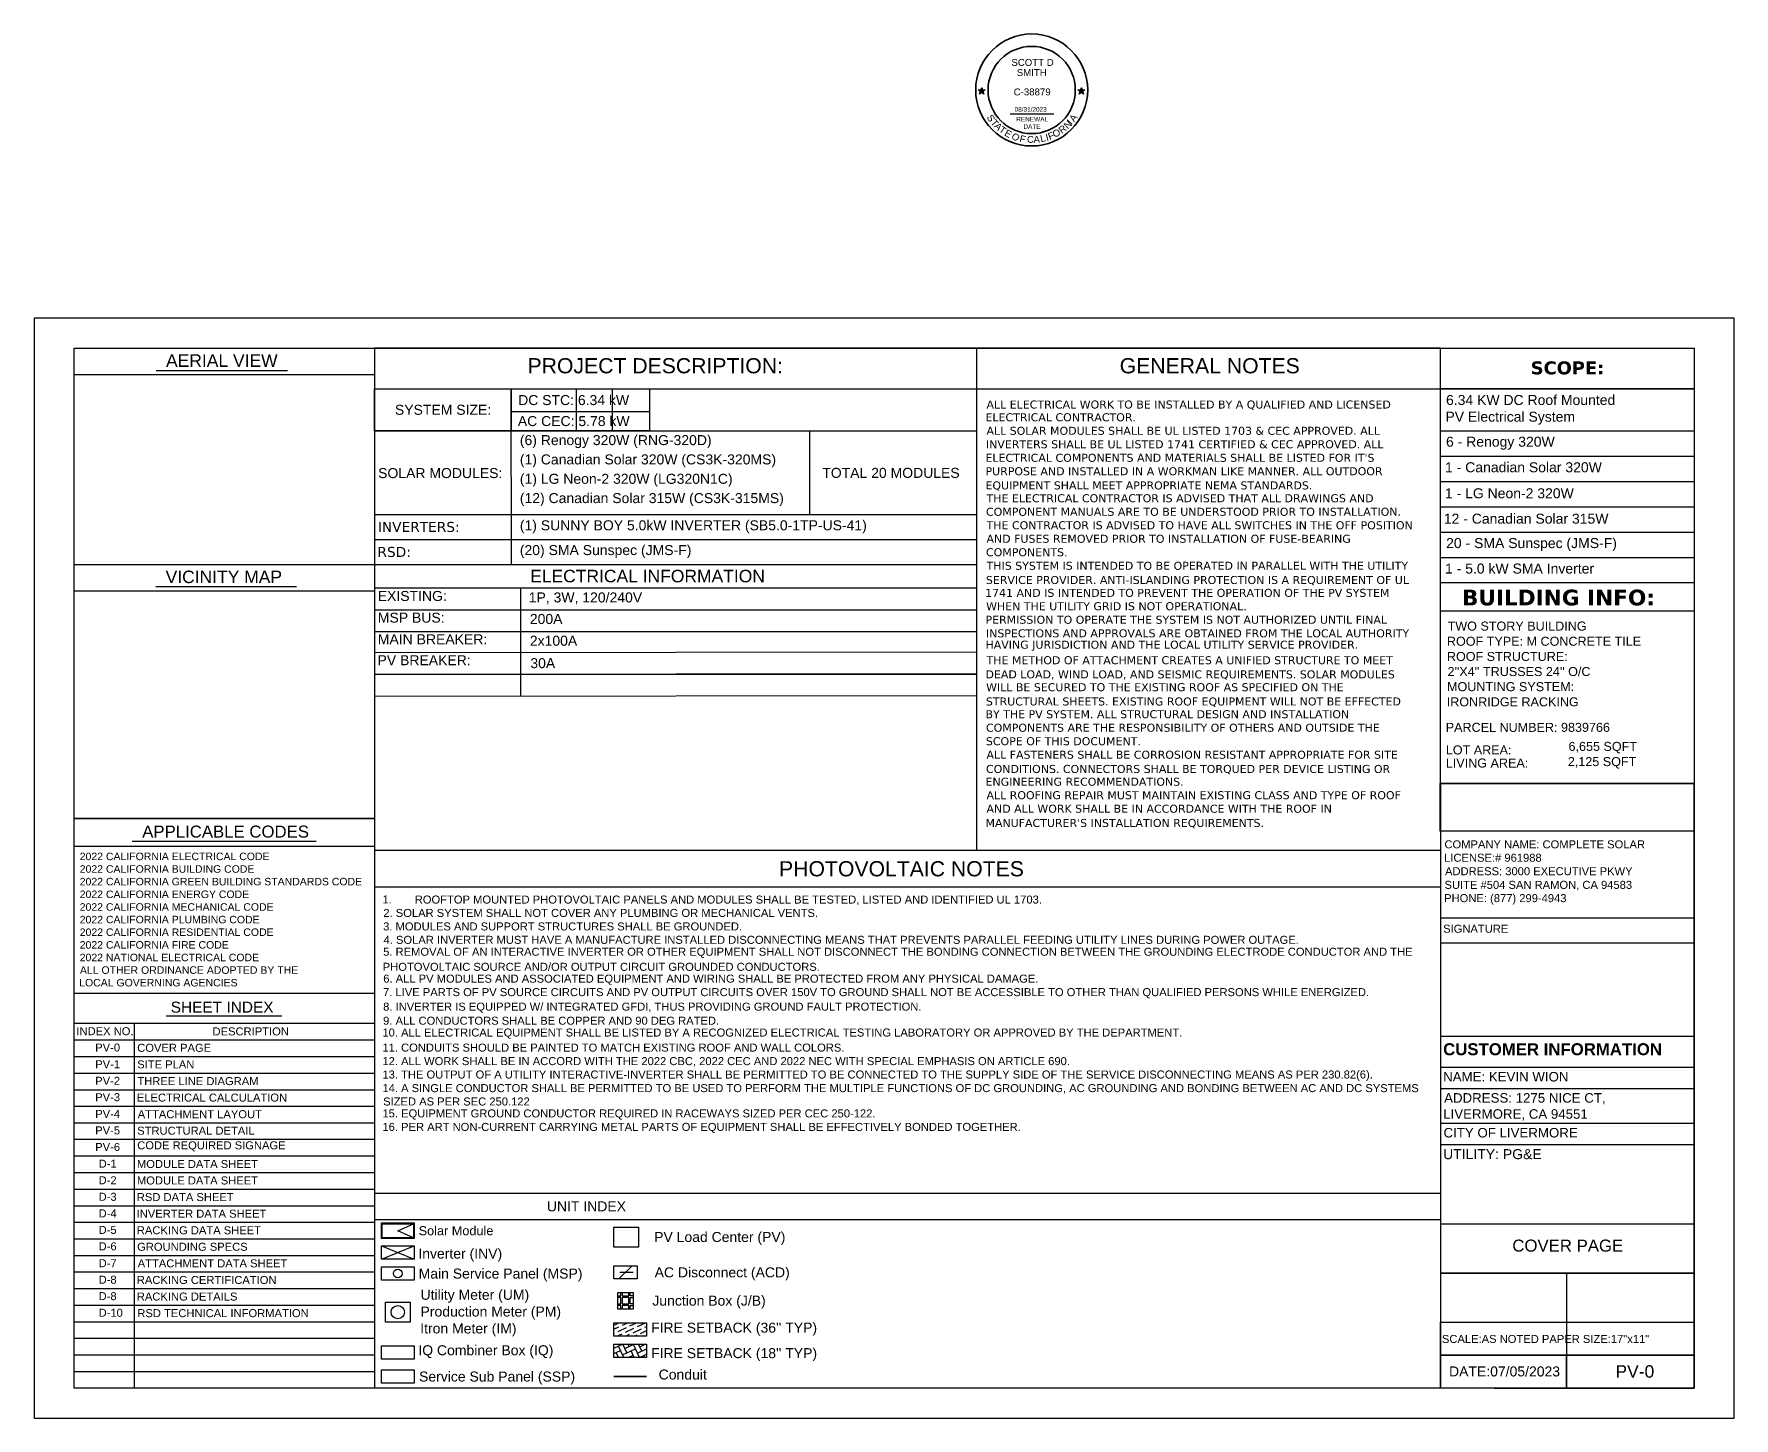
# Model space of a CAD drawing. Header units: inches. Extents: x 347 to 7477, y 1065 to 7514.
# Drawn here: x 379 to 2079, y 6129 to 7514 of the extents above; entities that cross this region are included whole.
import ezdxf

# ---------------------------------------------------------------- set-up
doc = ezdxf.new("R2010")
doc.units = ezdxf.units.IN
doc.header["$MEASUREMENT"] = 0
for name, color, linetype in [('PDF5_Text', 7, 'Continuous'), ('PDF_0', 7, 'Continuous'), ('PDF_PDF_Geometry', 7, 'Continuous'), ('PDF_Text', 7, 'Continuous')]:
    doc.layers.add(name, color=color, linetype=linetype)
doc.styles.add('PDF Arial', font='arial.ttf')
doc.styles.add('PDF Arial Bold', font='arialbd.ttf')
doc.styles.add('PDF Verdana', font='verdana.ttf')
doc.styles.add('PDF Verdana Bold', font='verdanab.ttf')
doc.styles.get("Standard").update_dxf_attribs({"font": 'arial.ttf'})
picture_1 = doc.add_image_def('image5.png', size_in_pixel=(45, 240))
picture_2 = doc.add_image_def('image6.png', size_in_pixel=(697, 1103))
picture_3 = doc.add_image_def('image7.png', size_in_pixel=(836, 1103))

# ---------------------------------------------------------------- blocks, each defined once
blk = doc.blocks.new('star')
h = blk.add_hatch(color=256)
h.dxf.hatch_style = 1
h.paths.add_polyline_path([(116.5, 62.57), (116.86, 62.57), (116.68, 63.12)])
h.paths.add_polyline_path([(116.68, 62.02), (116.97, 62.23), (116.86, 62.57), (116.5, 62.57), (116.39, 62.23)])
h.paths.add_polyline_path([(116.5, 62.57), (115.92, 62.57), (116.39, 62.23)])
h.paths.add_polyline_path([(116.39, 62.23), (116.21, 61.67), (116.68, 62.02)])
h.paths.add_polyline_path([(116.68, 62.02), (117.15, 61.67), (116.97, 62.23)])
h.paths.add_polyline_path([(116.97, 62.23), (117.44, 62.57), (116.86, 62.57)])
for p, q in [((116.21, 61.67), (116.68, 63.12)), ((116.68, 63.12), (117.15, 61.67)), ((115.92, 62.57), (117.44, 62.57)), ((117.15, 61.67), (115.92, 62.57)), ((117.44, 62.57), (116.21, 61.67))]:
    blk.add_line(p, q)
blk = doc.blocks.new('a')
at = {"color": 1, "char_height": 15, "attachment_point": 1}
for s, insert, rotation in [('{\\C256;S}', (169, 149), 301.8504), ('{\\C256;T}', (176.1, 138.5), 308.5602), ('{\\C256;A}', (182.8, 131.2), 313.9392), ('{\\C256;T}', (190.6, 123.2), 324.7462), ('{\\C256;E}', (201.4, 115.5), 330.0103), ('{\\C256;O}', (299, 112.2), 12.6875), ('{\\C256;R}', (311.3, 116.8), 36.4598), ('{\\C256;N}', (322.6, 125.5), 43.0781), ('{\\C256;I}', (344.8, 127.8), 227.4846), ('{\\C256;A}', (335, 138.5), 54.6588), ('{\\C256;O}', (218.6, 109.1), 319.6464), ('{\\C256;A}', (258.4, 100.3), 1.6689), ('{\\C256;L}', (271.7, 101.5), 12.6875), ('{\\C256;I}', (283.7, 104.3), 13.6115), ('{\\C256;F}', (288.3, 105.4), 21.5682)]:
    blk.add_mtext_dynamic_manual_height_columns(s, width=30.733, gutter_width=125, heights=[0], dxfattribs=dict(at, insert=insert, rotation=rotation))
at = {"color": 1, "insert": (244.5, 100.5), "char_height": 15, "attachment_point": 1}
blk.add_mtext_dynamic_manual_height_columns('{\\C256;C}', width=30.733, gutter_width=125, heights=[0], dxfattribs=at)
blk = doc.blocks.new('1')
at = {"color": 1, "xscale": 0.1018808021228187, "yscale": 0.1018808021228187, "zscale": 0.1018808021228187}
blk.add_blockref('a', (510.97, 81.39), dxfattribs=at)
at = {"color": 1, "insert": (534.46, 91.84), "char_height": 1.528, "attachment_point": 1, "rotation": 347.3366}
blk.add_mtext_dynamic_manual_height_columns('{\\C256;F}', width=1.5282, gutter_width=12.74, heights=[0], dxfattribs=at)

msp = doc.modelspace()

# ---------------------------------------------------------------- linework, layer by layer
at = {"lineweight": 30}
msp.add_line((1354.7, 7433.8), (1398.5, 7433.8), dxfattribs=at)
at = {"lineweight": 35}
for radius in [56, 43.6]:
    msp.add_circle((1376.3, 7457.6), radius, dxfattribs=at)
at = {"layer": 'PDF_0', "lineweight": 25}
for points in [[(378.7, 7229.3), (378.7, 6129.3), (2078.6, 6129.3), (2078.6, 7229.3)], [(418.7, 7199.3), (719.3, 7199.3), (719.3, 6728.8), (418.7, 6728.8)], [(994.2, 7116.7), (719.3, 7116.7), (719.3, 7158.8), (994.2, 7158.8)], [(2038.6, 7158.8), (1785.1, 7158.8)], [(2038.6, 7158.8), (2038.6, 6964.8), (1785.1, 6964.8), (1785.1, 7158.8)], [(1785.1, 6716.4), (1785.1, 6764), (2038.6, 6764), (2038.6, 6716.4)], [(958.5, 6320.1), (983, 6320.1), (983, 6300.1), (958.5, 6300.1)], [(726, 6301.6), (758.8, 6301.6), (758.8, 6288.3), (726, 6288.3)], [(726, 6280.6), (758.8, 6280.6), (758.8, 6267.2), (726, 6267.2)], [(958.5, 6281.7), (981.8, 6281.7), (981.8, 6268.4), (958.5, 6268.4)], [(730.1, 6245.1), (754.7, 6245.1), (754.7, 6225.2), (730.1, 6225.2)], [(962.2, 6238.7), (978.2, 6238.7), (978.2, 6254.7), (962.2, 6254.7)], [(966.8, 6243.4), (973.5, 6243.4), (973.5, 6250), (966.8, 6250)], [(958.5, 6224.5), (991.3, 6224.5), (991.3, 6211.3), (958.5, 6211.3)], [(726, 6201.4), (758.8, 6201.4), (758.8, 6188.1), (726, 6188.1)], [(958.5, 6203.1), (991.3, 6203.1), (991.3, 6189.8), (958.5, 6189.8)], [(726, 6177.6), (758.8, 6177.6), (758.8, 6164.3), (726, 6164.3)]]:
    msp.add_lwpolyline(points, close=True, dxfattribs=at)
for points in [[(1321, 7199.3), (1321, 6697.4)], [(1785.1, 6764), (1785.1, 7199.3)], [(855.6, 7158.8), (855.8, 6983)], [(855.7, 7158.8), (855.7, 7116.7)], [(920.9, 7158.8), (920.9, 7116.7)], [(956.8, 7158.8), (956.8, 7116.7)], [(1785.1, 7158.8), (2038.6, 7158.8)], [(855.7, 7136.1), (994.2, 7136.1)], [(719.3, 7116.7), (1321, 7116.7)], [(1154.1, 7116.7), (1154.1, 7032.9)], [(1785.1, 7116.8), (2038.6, 7116.8)], [(1785.1, 7091.5), (2038.6, 7091.5)], [(1785.1, 7066.1), (2038.6, 7066.1)], [(1785.1, 7040.8), (2038.6, 7040.8)], [(719.4, 7032.9), (1321, 7032.9)], [(719.4, 7008), (1321, 7008)], [(1785.1, 7015.5), (2038.6, 7015.5)], [(1785.1, 6990.1), (2038.6, 6990.1)], [(719.4, 6983), (1321, 6983)], [(719.5, 6959.5), (1321.2, 6959.5)], [(865.1, 6959.5), (865.2, 6851.6)], [(719.5, 6937.8), (1321.2, 6937.8)], [(1785.1, 6936.5), (2038.6, 6936.5)], [(719.5, 6916), (1321.2, 6916)], [(719.4, 6895), (1321.1, 6895.6)], [(719.4, 6873.2), (1321.1, 6873.9)], [(719.5, 6873.3), (1321.2, 6873.3)], [(719.4, 6851.4), (1321.1, 6852.1)], [(1785.2, 6629.5), (2038.7, 6629.5)], [(1785.2, 6604.5), (2038.7, 6604.5)], [(418.7, 6554.4), (719.3, 6554.4)], [(726, 6301.6), (758.8, 6288.3)], [(726, 6288.3), (758.8, 6301.4)], [(976.9, 6281.7), (963.6, 6268.4)], [(964.5, 6275.1), (977.7, 6275.1)], [(970.9, 6275.7), (970.3, 6275.1)], [(962.2, 6251.4), (965.5, 6251.4), (965.5, 6254.7)], [(962.2, 6243.4), (965.5, 6243.4), (965.5, 6250), (962.2, 6250)], [(965.5, 6238.7), (965.5, 6242), (962.2, 6242)], [(966.8, 6254.7), (966.8, 6251.4), (973.5, 6251.4), (973.5, 6254.7)], [(973.5, 6238.7), (973.5, 6242), (966.8, 6242), (966.8, 6238.7)], [(978.2, 6251.4), (974.8, 6251.4), (974.8, 6254.7)], [(978.2, 6243.4), (974.8, 6243.4), (974.8, 6250), (978.2, 6250)], [(974.8, 6238.7), (974.8, 6242), (978.2, 6242)]]:
    msp.add_lwpolyline(points, dxfattribs=at)
at = {"layer": 'PDF_0', "lineweight": 0}
for points in [[(418.7, 6983), (719.3, 6983), (719.3, 7172.9), (418.7, 7172.9)], [(418.7, 6728.8), (719.3, 6728.8), (719.3, 6956.6), (418.7, 6956.6)]]:
    msp.add_lwpolyline(points, close=True, dxfattribs=at)
at = {"layer": 'PDF_0', "color": 5, "lineweight": 25}
msp.add_lwpolyline([(758.8, 6324.4), (758.8, 6308.8), (726, 6308.8), (726, 6324.4)], close=True, dxfattribs=at)
msp.add_lwpolyline([(758, 6309.5), (742.4, 6316.6), (758, 6323.7), (758, 6309.5), (726.8, 6309.5), (726.8, 6323.7), (758, 6323.7)], dxfattribs=at)
at = {"layer": 'PDF_0', "color": 251, "lineweight": 25, "true_color": 0x636466}
for points in [[(959.5, 6222.7), (963.5, 6224.5)], [(967, 6222.1), (972.4, 6224.5)], [(974.6, 6221.4), (981.2, 6224.5)], [(982.1, 6220.8), (990.1, 6224.5)], [(958.5, 6218.1), (963.6, 6220.4)], [(958.5, 6214), (959.2, 6214.3)], [(960.9, 6215.1), (960.9, 6215.1)], [(961.6, 6211.3), (966.7, 6213.6)], [(962.7, 6215.9), (971.1, 6219.8)], [(965.3, 6221.3), (965.3, 6221.3)], [(968.5, 6214.4), (968.5, 6214.4)], [(970.2, 6215.3), (978.6, 6219.3)], [(970.4, 6211.3), (974.3, 6213.1)], [(972.8, 6220.6), (972.8, 6220.6)], [(976, 6213.8), (976, 6213.8)], [(977.7, 6214.6), (986.2, 6218.6)], [(979.3, 6211.3), (981.8, 6212.4)], [(980.4, 6220), (980.4, 6220)], [(983.5, 6213.2), (983.5, 6213.2)], [(985.3, 6214), (991.3, 6216.8)], [(987.9, 6219.3), (987.9, 6219.3)], [(988.2, 6211.3), (989.4, 6211.8)], [(989.6, 6220.2), (991.3, 6221)], [(991.1, 6212.6), (991.1, 6212.6)]]:
    msp.add_lwpolyline(points, dxfattribs=at)
at = {"layer": 'PDF_0', "color": 132, "lineweight": 25, "true_color": 0x00c1c1}
for points in [[(958.5, 6199.1), (967.2, 6203.1)], [(958.7, 6199.2), (958.5, 6199.5)], [(958.5, 6193.7), (965, 6196.8)], [(963, 6189.8), (960.7, 6194.8)], [(961.4, 6189.8), (962.7, 6190.5)], [(968.4, 6189.8), (963, 6201.2)], [(967.1, 6192.5), (980.2, 6198.5)], [(971.5, 6194.5), (967.4, 6203.1)], [(969.4, 6198.8), (978.6, 6203.1)], [(973.7, 6200.9), (972.7, 6203.1)], [(972.7, 6189.8), (977.8, 6192.2)], [(973.6, 6189.8), (973.5, 6190.2)], [(978.9, 6189.8), (975.8, 6196.5)], [(984.2, 6189.8), (978.1, 6202.9)], [(982.2, 6194.2), (991.3, 6198.5)], [(986.5, 6196.3), (983.3, 6203.1)], [(984.1, 6189.8), (991.3, 6193.1)], [(984.5, 6200.5), (989.9, 6203.1)], [(989.5, 6189.8), (988.5, 6191.9)], [(988.8, 6202.6), (988.6, 6203.1)], [(991.3, 6197.5), (990.9, 6198.3)]]:
    msp.add_lwpolyline(points, dxfattribs=at)
at = {"layer": 'PDF_0', "color": 244, "lineweight": 35, "true_color": 0x991a1e}
msp.add_lwpolyline([(958.5, 6170.9), (991.3, 6170.9)], dxfattribs=at)
at = {"layer": 'PDF_0', "lineweight": 25}
for centre, radius in [((742.4, 6273.9), 4.4), ((742.4, 6235.2), 6.68)]:
    msp.add_circle(centre, radius, dxfattribs=at)
at = {"layer": 'PDF_PDF_Geometry', "lineweight": 25}
for points in [[(1785.1, 7199.3), (719.3, 7199.3), (719.3, 6159.3), (418.7, 6159.3)], [(418.7, 7199.3), (719.3, 7199.3)], [(2038.6, 7199.3), (2038.6, 6159.3), (418.7, 6159.3), (418.7, 7199.3), (2038.6, 7199.3), (2038.6, 6159.3), (1785.1, 6159.3), (1785.1, 6192.1), (2038.6, 6192.1), (1785.1, 6192.1), (1785.1, 6225.1), (2038.6, 6225.1)], [(500.7, 7177), (632.3, 7177)], [(418.7, 7172.9), (719.3, 7172.9)], [(719.3, 7158.8), (1785.1, 7158.8)], [(418.7, 6983), (719.3, 6983)], [(418.7, 6956.6), (719.3, 6956.6)], [(500.4, 6960.9), (641.2, 6960.9)], [(2038.6, 6681.4), (2038.6, 6225.1), (2038.6, 6192.1), (2038.6, 6159.3), (2038.6, 6764), (1785.1, 6764), (1785.1, 6159.3)], [(476.9, 6706.4), (660.8, 6706.4)], [(719.3, 6697.4), (1785.1, 6697.4)], [(719.3, 6660.6), (1785.1, 6660.6)], [(510.8, 6531.5), (626.4, 6531.5)], [(418.7, 6524.1), (719.3, 6524.1)], [(478.7, 6524.1), (478.7, 6503.2), (478.7, 6159.3)], [(1785.1, 6511.4), (2038.6, 6511.4)], [(418.7, 6507.5), (719.3, 6507.5)], [(418.7, 6491), (719.3, 6491)], [(1785.1, 6480.1), (2038.6, 6480.1)], [(418.7, 6474.4), (719.3, 6474.4)], [(418.7, 6457.7), (719.3, 6457.7)], [(1785.1, 6459), (2038.6, 6459)], [(418.7, 6441.2), (719.3, 6441.2)], [(418.7, 6424.6), (719.3, 6424.6)], [(1785.1, 6424.1), (2038.7, 6424.1)], [(418.7, 6408.1), (719.3, 6408.1)], [(1785.1, 6403), (2038.7, 6403)], [(418.7, 6391.4), (719.3, 6391.4)], [(418.7, 6374.8), (719.3, 6374.8)], [(418.7, 6358.3), (719.3, 6358.3)], [(418.7, 6341.7), (719.3, 6341.7)], [(719.3, 6354.3), (1785.1, 6354.3)], [(418.7, 6325.1), (719.3, 6325.1)], [(719.3, 6327.8), (1785.1, 6327.8)], [(418.7, 6308.5), (719.3, 6308.5)], [(1785.1, 6323.4), (2038.7, 6323.4)], [(418.7, 6292), (719.3, 6292)], [(418.7, 6275.4), (719.3, 6275.4)], [(1788.7, 6274.3), (2038.6, 6274.3), (1785.1, 6274.3), (2038.6, 6274.3), (1911, 6274.3), (1911, 6225.1), (2038.6, 6225.1), (2038.6, 6274.3)], [(418.7, 6258.8), (719.3, 6258.8)], [(418.7, 6242.2), (719.3, 6242.2)], [(418.7, 6225.6), (719.3, 6225.6)], [(1911, 6225.1), (1911, 6192.1), (1911, 6159.3)], [(418.7, 6209.1), (719.3, 6209.1)], [(418.7, 6192.5), (719.3, 6192.5)], [(418.7, 6175.8), (719.3, 6175.8)]]:
    msp.add_lwpolyline(points, dxfattribs=at)
for points in [[(719.3, 6728.8), (719.3, 6700.9), (418.7, 6700.9), (418.7, 6728.8)], [(2038.6, 6192.1), (2038.6, 6159.3), (1911, 6159.3), (1911, 6192.1)]]:
    msp.add_lwpolyline(points, close=True, dxfattribs=at)
at = {"layer": 'PDF_PDF_Geometry', "color": 251, "lineweight": 25, "true_color": 0x525252}
msp.add_lwpolyline([(1838.7, 6159.3), (2038.6, 6159.3)], dxfattribs=at)

# ---------------------------------------------------------------- block references
at = {"xscale": 4.597039828451667, "yscale": 4.597039828451667, "zscale": 4.597039828451667, "rotation": 287.9700872862333}
for p in [(888.4, 7878.3), (988.1, 7878.3)]:
    msp.add_blockref('star', p, dxfattribs=at)
at = {"color": 1, "xscale": 4.51217474996896, "yscale": 4.51217474996896, "zscale": 4.51217474996896}
msp.add_blockref('1', (-1046.4, 6998.2), dxfattribs=at)

# ---------------------------------------------------------------- texts
at = {"attachment_point": 1}
for s, width, heights, insert, char_height, line_spacing_factor in [('SCOTT D\\P  SMITH', 46.347, [0], (1356, 7488.6), 6.9, 0.88), ('RENEWAL\\P    DATE', 31.395, [17], (1360.9, 7430.7), 4.6, 0.96)]:
    msp.add_mtext_dynamic_manual_height_columns(s, width=width, gutter_width=4.6, heights=heights, dxfattribs=dict(at, insert=insert, char_height=char_height, line_spacing_factor=line_spacing_factor))
for s, width, insert, char_height in [('C-38879', 41.59, (1358.3, 7459.1), 6.9), ('08/31/2023', 38.133, (1359.2, 7440.5), 4.6)]:
    msp.add_mtext_dynamic_manual_height_columns(s, width=width, gutter_width=4.6, heights=[0], dxfattribs=dict(at, insert=insert, char_height=char_height))
at = {"layer": 'PDF5_Text', "attachment_point": 7, "style": 'PDF Arial'}
for s, insert, char_height in [('1 - LG Neon-2 320W', (1789.5, 7049.1), 10), ('12 - Canadian Solar 315W', (1788.4, 7023.7), 10), ('PARCEL NUMBER: 9839766', (1790.3, 6815.5), 9), ('LOT AREA:', (1790.4, 6792.9), 9), ('LIVING AREA:', (1790.4, 6779.8), 9)]:
    msp.add_mtext(s, dxfattribs=dict(at, insert=insert, char_height=char_height))
at = {"layer": 'PDF_Text', "attachment_point": 7}
for s, insert, char_height, style in [('AERIAL VIEW', (510.7, 7180.7), 12.5, 'PDF Arial'), ('PROJECT DESCRIPTION:', (872.2, 7174), 15.165, 'PDF Arial'), ('GENERAL NOTES', (1464.3, 7174), 15.165, 'PDF Arial'), ('SCOPE:', (1875.3, 7172.9), 13, 'PDF Verdana Bold'), ('SYSTEM SIZE:', (739.6, 7132.6), 10, 'PDF Arial'), ('DC STC: 6.34 kW', (862.8, 7142.3), 10, 'PDF Arial'), ('ALL ELECTRICAL WORK TO BE INSTALLED BY A QUALIFIED AND LICENSED', (1331.1, 7137.6), 8, 'PDF Verdana'), ('6.34 KW DC Roof Mounted', (1790.6, 7142.4), 10, 'PDF Arial'), ('AC CEC: 5.78 kW', (862.5, 7121.3), 10, 'PDF Arial'), ('ELECTRICAL CONTRACTOR.', (1330.1, 7126.1), 8, 'PDF Verdana'), ('PV Electrical System', (1790, 7122.8), 10, 'PDF Arial'), ('(6) Renogy 320W (RNG-320D)', (864.5, 7099.4), 10, 'PDF Arial'), ('ALL SOLAR MODULES SHALL BE UL LISTED 1703 & CEC APPROVED. ALL', (1331.1, 7112.6), 8, 'PDF Verdana'), ('INVERTERS SHALL BE UL LISTED 1741 CERTIFIED & CEC APPROVED. ALL', (1330.5, 7099.1), 8, 'PDF Verdana'), ('6 - Renogy 320W', (1790.6, 7097.8), 10, 'PDF Arial'), ('(1) Canadian Solar 320W (CS3K-320MS)', (864.5, 7080.1), 10, 'PDF Arial'), ("ELECTRICAL COMPONENTS AND MATERIALS SHALL BE LISTED FOR IT'S", (1330.1, 7085.6), 8, 'PDF Verdana'), ('SOLAR MODULES:', (722.8, 7069.3), 10, 'PDF Arial'), ('(1) LG Neon-2 320W (LG320N1C)', (864.5, 7060.7), 10, 'PDF Arial'), ('TOTAL 20 MODULES', (1166.9, 7069.5), 10, 'PDF Arial'), ('PURPOSE AND INSTALLED IN A WORKMAN LIKE MANNER. ALL OUTDOOR', (1330.1, 7072.1), 8, 'PDF Verdana'), ('1 - Canadian Solar 320W', (1789.6, 7075.1), 10, 'PDF Arial'), ('(12) Canadian Solar 315W (CS3K-315MS)', (864.5, 7041.4), 10, 'PDF Arial'), ('EQUIPMENT SHALL MEET APPROPRIATE NEMA STANDARDS.', (1330.1, 7056.7), 8, 'PDF Verdana'), ('THE ELECTRICAL CONTRACTOR IS ADVISED THAT ALL DRAWINGS AND', (1331.2, 7045.1), 8, 'PDF Verdana'), ('COMPONENT MANUALS ARE TO BE UNDERSTOOD PRIOR TO INSTALLATION.', (1330.6, 7031.6), 8, 'PDF Verdana'), ('INVERTERS:', (722.5, 7015.4), 10, 'PDF Verdana'), ('(1) SUNNY BOY 5.0kW INVERTER (SB5.0-1TP-US-41)', (864.5, 7014.2), 10, 'PDF Arial'), ('THE CONTRACTOR IS ADVISED TO HAVE ALL SWITCHES IN THE OFF POSITION', (1331.2, 7018.1), 8, 'PDF Verdana'), ('AND FUSES REMOVED PRIOR TO INSTALLATION OF FUSE-BEARING', (1331.1, 7004.6), 8, 'PDF Verdana'), ('20 - SMA Sunspec (JMS-F)', (1790.7, 6996.4), 10, 'PDF Arial'), ('RSD:', (722.1, 6990.4), 10, 'PDF Verdana'), ('(20) SMA Sunspec (JMS-F)', (864.5, 6989.4), 10, 'PDF Arial'), ('COMPONENTS.', (1330.6, 6991.1), 8, 'PDF Verdana'), ('VICINITY MAP', (510.3, 6964.2), 12.5, 'PDF Arial'), ('ELECTRICAL INFORMATION', (874.8, 6965), 12.5, 'PDF Arial'), ('THIS SYSTEM IS INTENDED TO BE OPERATED IN PARALLEL WITH THE UTILITY', (1331.2, 6977.6), 8, 'PDF Verdana'), ('SERVICE PROVIDER. ANTI-ISLANDING PROTECTION IS A REQUIREMENT OF UL', (1330.5, 6962.1), 8, 'PDF Verdana'), ('1 - 5.0 kW SMA Inverter', (1789.6, 6973.8), 10, 'PDF Arial'), ('EXISTING:', (722.4, 6946.4), 10, 'PDF Arial'), ('1P, 3W, 120/240V', (873.4, 6943.2), 10, 'PDF Arial'), ('1741 AND IS INTENDED TO PREVENT THE OPERATION OF THE PV SYSTEM', (1329.7, 6950.5), 8, 'PDF Verdana'), ('BUILDING INFO:', (1806.5, 6941.8), 15.749, 'PDF Verdana Bold'), ('WHEN THE UTILITY GRID IS NOT OPERATIONAL.', (1330.7, 6937.1), 8, 'PDF Verdana'), ('MSP BUS:', (722.5, 6924.7), 10, 'PDF Arial'), ('200A', (874.5, 6923.4), 10, 'PDF Arial'), ('PERMISSION TO OPERATE THE SYSTEM IS NOT AUTHORIZED UNTIL FINAL', (1330.1, 6923.6), 8, 'PDF Verdana'), ('TWO STORY BUILDING', (1792.2, 6916.8), 9, 'PDF Arial'), ('MAIN BREAKER:', (722.5, 6903.2), 10, 'PDF Arial'), ('2x100A', (874.5, 6901.6), 10, 'PDF Arial'), ('HAVING JURISDICTION AND THE LOCAL UTILITY SERVICE PROVIDER.', (1330.1, 6896.6), 8, 'PDF Verdana'), ('INSPECTIONS AND APPROVALS ARE OBTAINED FROM THE LOCAL AUTHORITY', (1330.5, 6910), 8, 'PDF Verdana'), ('ROOF TYPE: M CONCRETE TILE', (1791.5, 6901.6), 9, 'PDF Arial'), ('PV BREAKER:', (722.2, 6882.3), 10, 'PDF Arial'), ('30A', (875, 6879.2), 10, 'PDF Arial'), ('THE METHOD OF ATTACHMENT CREATES A UNIFIED STRUCTURE TO MEET', (1331.2, 6883.1), 8, 'PDF Verdana'), ('ROOF STRUCTURE:', (1791.5, 6886.4), 9, 'PDF Arial'), ('DEAD LOAD, WIND LOAD, AND SEISMIC REQUIREMENTS. SOLAR MODULES', (1330.1, 6867.7), 8, 'PDF Verdana'), ("2''X4'' TRUSSES 24'' O/C", (1792.1, 6871.3), 9, 'PDF Arial'), ('WILL BE SECURED TO THE EXISTING ROOF AS SPECIFIED ON THE', (1330.7, 6856.1), 8, 'PDF Verdana'), ('MOUNTING SYSTEM:', (1791.6, 6856.2), 9, 'PDF Arial'), ('STRUCTURAL SHEETS. EXISTING ROOF EQUIPMENT WILL NOT BE EFFECTED', (1330.5, 6840.6), 8, 'PDF Verdana'), ('BY THE PV SYSTEM. ALL STRUCTURAL DESIGN AND INSTALLATION', (1330.1, 6829.1), 8, 'PDF Verdana'), ('IRONRIDGE RACKING', (1791.3, 6841), 9, 'PDF Arial'), ('COMPONENTS ARE THE RESPONSIBILITY OF OTHERS AND OUTSIDE THE', (1330.6, 6815.6), 8, 'PDF Verdana'), ('SCOPE OF THIS DOCUMENT.', (1330.5, 6802.1), 8, 'PDF Verdana'), ('6,655 SQFT', (1913.1, 6794.1), 9, 'PDF Arial'), ('ALL FASTENERS SHALL BE CORROSION RESISTANT APPROPRIATE FOR SITE', (1331.1, 6788.6), 8, 'PDF Verdana'), ('CONDITIONS. CONNECTORS SHALL BE TORQUED PER DEVICE LISTING OR', (1330.6, 6773.1), 8, 'PDF Verdana'), ('2,125 SQFT', (1912.4, 6778.9), 9, 'PDF Arial'), ('ENGINEERING RECOMMENDATIONS.', (1330.1, 6761.6), 8, 'PDF Verdana'), ('ALL ROOFING REPAIR MUST MAINTAIN EXISTING CLASS AND TYPE OF ROOF', (1331.1, 6748.1), 8, 'PDF Verdana'), ('AND ALL WORK SHALL BE IN ACCORDANCE WITH THE ROOF IN', (1331.1, 6734.6), 8, 'PDF Verdana'), ('APPLICABLE CODES', (486.9, 6709.7), 12, 'PDF Arial'), ("MANUFACTURER'S INSTALLATION REQUIREMENTS.", (1330.1, 6719.1), 8, 'PDF Verdana'), ('COMPANY NAME: COMPLETE SOLAR', (1789, 6699), 8, 'PDF Arial'), ('2022 CALIFORNIA ELECTRICAL CODE', (424.4, 6687.2), 7.5, 'PDF Arial'), ('2022 CALIFORNIA BUILDING CODE', (424.4, 6674.6), 7.5, 'PDF Arial'), ('PHOTOVOLTAIC NOTES', (1123.7, 6670.9), 15.165, 'PDF Arial'), ('LICENSE:# 961988', (1788.7, 6685.6), 8, 'PDF Arial'), ('2022 CALIFORNIA GREEN BUILDING STANDARDS CODE', (424.4, 6662), 7.5, 'PDF Arial'), ('ADDRESS: 3000 EXECUTIVE PKWY', (1789.6, 6672.1), 8, 'PDF Arial'), ('SUITE #504 SAN RAMON, CA 94583', (1789.1, 6657.1), 8, 'PDF Arial'), ('2022 CALIFORNIA ENERGY CODE', (424.4, 6649.3), 7.5, 'PDF Arial'), ('1.', (727.1, 6644), 8, 'PDF Arial'), ('ROOFTOP MOUNTED PHOTOVOLTAIC PANELS AND MODULES SHALL BE TESTED, LISTED AND IDENTIFIED UL 1703.', (759.4, 6642.4), 8, 'PDF Arial'), ('PHONE: (877) 299-4943', (1788.7, 6642.9), 8, 'PDF Arial'), ('2022 CALIFORNIA MECHANICAL CODE', (424.4, 6636.6), 7.5, 'PDF Arial'), ('2022 CALIFORNIA PLUMBING CODE', (424.4, 6624), 7.5, 'PDF Arial'), ('2. SOLAR SYSTEM SHALL NOT COVER ANY PLUMBING OR MECHANICAL VENTS.', (728, 6630.4), 8, 'PDF Arial'), ('2022 CALIFORNIA RESIDENTIAL CODE', (424.4, 6611.4), 7.5, 'PDF Arial'), ('3. MODULES AND SUPPORT STRUCTURES SHALL BE GROUNDED.', (727.8, 6616.9), 8, 'PDF Arial'), ('SIGNATURE', (1787.7, 6614.6), 8, 'PDF Arial'), ('2022 CALIFORNIA FIRE CODE', (424.4, 6598.7), 7.5, 'PDF Arial'), ('5. REMOVAL OF AN INTERACTIVE INVERTER OR OTHER EQUIPMENT SHALL NOT DISCONNECT THE BONDING CONNECTION BETWEEN THE GROUNDING ELECTRODE CONDUCTOR AND THE', (727.8, 6589.5), 7.9998, 'PDF Arial'), ('4. SOLAR INVERTER MUST HAVE A MANUFACTURE INSTALLED DISCONNECTING MEANS THAT PREVENTS PARALLEL FEEDING UTILITY LINES DURING POWER OUTAGE.', (728.2, 6603.5), 7.9998, 'PDF Arial'), ('ALL OTHER ORDINANCE ADOPTED BY THE', (424.6, 6573.5), 7.5, 'PDF Arial'), ('2022 NATIONAL ELECTRICAL CODE', (424.4, 6586.1), 7.5, 'PDF Arial'), ('PHOTOVOLTAIC SOURCE AND/OR OUTPUT CIRCUIT GROUNDED CONDUCTORS.', (727.4, 6576.5), 8, 'PDF Arial'), ('LOCAL GOVERNING AGENCIES', (423.9, 6560.9), 7.5, 'PDF Arial'), ('6. ALL PV MODULES AND ASSOCIATED EQUIPMENT AND WIRING SHALL BE PROTECTED FROM ANY PHYSICAL DAMAGE.', (727.9, 6562.6), 8, 'PDF Arial'), ('SHEET INDEX', (515.4, 6534.6), 11.043, 'PDF Arial'), ('7. LIVE PARTS OF PV SOURCE CIRCUITS AND PV OUTPUT CIRCUITS OVER 150V TO GROUND SHALL NOT BE ACCESSIBLE TO OTHER THAN QUALIFIED PERSONS WHILE ENERGIZED.', (727.7, 6549.1), 7.9998, 'PDF Arial'), ('8. INVERTER IS EQUIPPED W/ INTEGRATED GFDI, THUS PROVIDING GROUND FAULT PROTECTION.', (727.8, 6534.6), 8, 'PDF Arial'), ('9. ALL CONDUCTORS SHALL BE COPPER AND 90 DEG RATED.', (727.8, 6522.6), 8, 'PDF Arial'), ('INDEX NO.', (421.1, 6512.1), 8, 'PDF Arial'), ('DESCRIPTION', (557.2, 6511.9), 8, 'PDF Arial'), ('10. ALL ELECTRICAL EQUIPMENT SHALL BE LISTED BY A RECOGNIZED ELECTRICAL TESTING LABORATORY OR APPROVED BY THE DEPARTMENT.', (727.1, 6508.7), 7.9998, 'PDF Arial'), ('PV-0', (439.9, 6495.8), 8, 'PDF Arial'), ('COVER PAGE', (481.9, 6495.5), 8, 'PDF Arial'), ('11. CONDUITS SHOULD BE PAINTED TO MATCH EXISTING ROOF AND WALL COLORS.', (727.1, 6495.7), 8, 'PDF Arial'), ('CUSTOMER INFORMATION', (1787.7, 6492), 12, 'PDF Arial Bold'), ('PV-1', (439.9, 6479.2), 8, 'PDF Arial'), ('SITE PLAN', (481.9, 6478.9), 8, 'PDF Arial'), ('12. ALL WORK SHALL BE IN ACCORD WITH THE 2022 CBC, 2022 CEC AND 2022 NEC WITH SPECIAL EMPHASIS ON ARTICLE 690.', (727.1, 6480.8), 7.9998, 'PDF Arial'), ('13. THE OUTPUT OF A UTILITY INTERACTIVE-INVERTER SHALL BE PERMITTED TO BE CONNECTED TO THE SUPPLY SIDE OF THE SERVICE DISCONNECTING MEANS AS PER 230.82(6).', (727.1, 6466.5), 7.9998, 'PDF Arial'), ('PV-2', (439.9, 6462.6), 8, 'PDF Arial'), ('THREE LINE DIAGRAM', (482.1, 6462.2), 8, 'PDF Arial'), ('14. A SINGLE CONDUCTOR SHALL BE PERMITTED TO BE USED TO PERFORM THE MULTIPLE FUNCTIONS OF DC GROUNDING, AC GROUNDING AND BONDING BETWEEN AC AND DC SYSTEMS', (727.1, 6453.8), 7.9998, 'PDF Arial'), ('NAME: KEVIN WION', (1787.7, 6465.8), 9.5, 'PDF Arial'), ('PV-3', (439.9, 6446.1), 8, 'PDF Arial'), ('ELECTRICAL CALCULATION', (481.5, 6445.7), 8, 'PDF Arial'), ('SIZED AS PER SEC 250.122', (727.8, 6441.8), 8, 'PDF Arial'), ('ADDRESS: 1275 NICE CT,', (1788.7, 6443), 9.5, 'PDF Arial'), ('PV-4', (439.9, 6429.5), 8, 'PDF Arial'), ('ATTACHMENT LAYOUT', (482.4, 6429.1), 8, 'PDF Arial'), ('15. EQUIPMENT GROUND CONDUCTOR REQUIRED IN RACEWAYS SIZED PER CEC 250-122.', (727.1, 6427.8), 8, 'PDF Arial'), ('LIVERMORE, CA 94551', (1787.8, 6426.9), 9.5, 'PDF Arial'), ('PV-5', (439.9, 6412.9), 8, 'PDF Arial'), ('STRUCTURAL DETAIL', (481.9, 6412.6), 8, 'PDF Arial'), ('16. PER ART NON-CURRENT CARRYING METAL PARTS OF EQUIPMENT SHALL BE EFFECTIVELY BONDED TOGETHER.', (727.1, 6414.3), 8, 'PDF Arial'), ('CITY OF LIVERMORE', (1788.1, 6409.8), 9.5, 'PDF Arial'), ('PV-6', (439.9, 6396.3), 8, 'PDF Arial'), ('CODE REQUIRED SIGNAGE', (481.9, 6395.9), 8, 'PDF Arial'), ('UTILITY: PG&E', (1787.7, 6388.1), 10, 'PDF Arial'), ('D-1', (443.3, 6379.7), 8, 'PDF Arial'), ('MODULE DATA SHEET', (481.6, 6379.3), 8, 'PDF Arial'), ('D-2', (443.3, 6363.1), 8, 'PDF Arial'), ('MODULE DATA SHEET', (481.6, 6362.8), 8, 'PDF Arial'), ('D-3', (443.3, 6346.5), 8, 'PDF Arial'), ('RSD DATA SHEET', (481.5, 6346.2), 8, 'PDF Arial'), ('UNIT INDEX', (891.5, 6335.9), 10, 'PDF Arial'), ('D-4', (443.3, 6330), 8, 'PDF Arial'), ('INVERTER DATA SHEET', (481.3, 6329.6), 8, 'PDF Arial'), ('D-5', (443.3, 6313.4), 8, 'PDF Arial'), ('RACKING DATA SHEET', (481.5, 6313), 8, 'PDF Arial'), ('Solar Module', (763.3, 6312), 9.083, 'PDF Arial'), ('PV Load Center (PV)', (998.8, 6302.4), 10, 'PDF Arial'), ('COVER PAGE', (1856.9, 6295.6), 12, 'PDF Arial'), ('D-6', (443.3, 6296.9), 8, 'PDF Arial'), ('GROUNDING SPECS', (481.8, 6296.5), 8, 'PDF Arial'), ('Inverter (INV)', (763, 6285.8), 10, 'PDF Arial'), ('D-7', (443.3, 6280.2), 8, 'PDF Arial'), ('ATTACHMENT DATA SHEET', (482.4, 6279.9), 8, 'PDF Arial'), ('Main Service Panel (MSP)', (763.3, 6265.8), 10, 'PDF Arial'), ('AC Disconnect (ACD)', (999.3, 6267), 10, 'PDF Arial'), ('D-8', (443.3, 6263.6), 8, 'PDF Arial'), ('RACKING CERTIFICATION', (481.5, 6263.3), 8, 'PDF Arial'), ('Utility Meter (UM)', (765.2, 6244.6), 10, 'PDF Arial'), ('D-8', (443.3, 6247.1), 8, 'PDF Arial'), ('D-10', (443.3, 6230.5), 8, 'PDF Arial'), ('RACKING DETAILS', (481.5, 6246.7), 8, 'PDF Arial'), ('Production Meter (PM)', (765.2, 6227.8), 10, 'PDF Arial'), ('Junction Box (J/B)', (997, 6238.7), 10, 'PDF Arial'), ('RSD TECHNICAL INFORMATION', (482, 6230.1), 8, 'PDF Arial'), ('Itron Meter (IM)', (764.9, 6210.9), 10, 'PDF Arial'), ("FIRE SETBACK (36'' TYP)", (995.7, 6211.7), 10, 'PDF Arial'), ('SCALE:AS NOTED PAPER SIZE:17"x11"', (1786.5, 6204.3), 8, 'PDF Arial'), ('IQ Combiner Box (IQ)', (763, 6189.1), 10, 'PDF Arial'), ("FIRE SETBACK (18'' TYP)", (995.7, 6186.2), 10, 'PDF Arial'), ('Service Sub Panel (SSP)', (763.7, 6162.8), 10, 'PDF Arial'), ('Conduit', (1003.3, 6167.7), 10, 'PDF Arial'), ('DATE:07/05/2023', (1793.6, 6170.8), 10, 'PDF Arial'), ('PV-0', (1960, 6169.5), 12.5, 'PDF Arial')]:
    msp.add_mtext(s, dxfattribs=dict(at, insert=insert, char_height=char_height, style=style))

# ---------------------------------------------------------------- pictures from other files: only their frames are drawn
at = {"layer": 'PDF_0', "color": 7, "lineweight": 0}
image = msp.add_image(picture_2, insert=(719.2, 6983.1), size_in_units=(189.9, 300.2), rotation=90, dxfattribs=at)
image.dxf.flags = 15
image = msp.add_image(picture_3, insert=(719.2, 6728.9), size_in_units=(227.8, 300.4), rotation=90, dxfattribs=at)
image.dxf.flags = 15
image = msp.add_image(picture_1, insert=(2038.6, 6716.4), size_in_units=(47.5, 254.3), rotation=90, dxfattribs=at)
image.dxf.flags = 15

doc.saveas('drawing.dxf')
